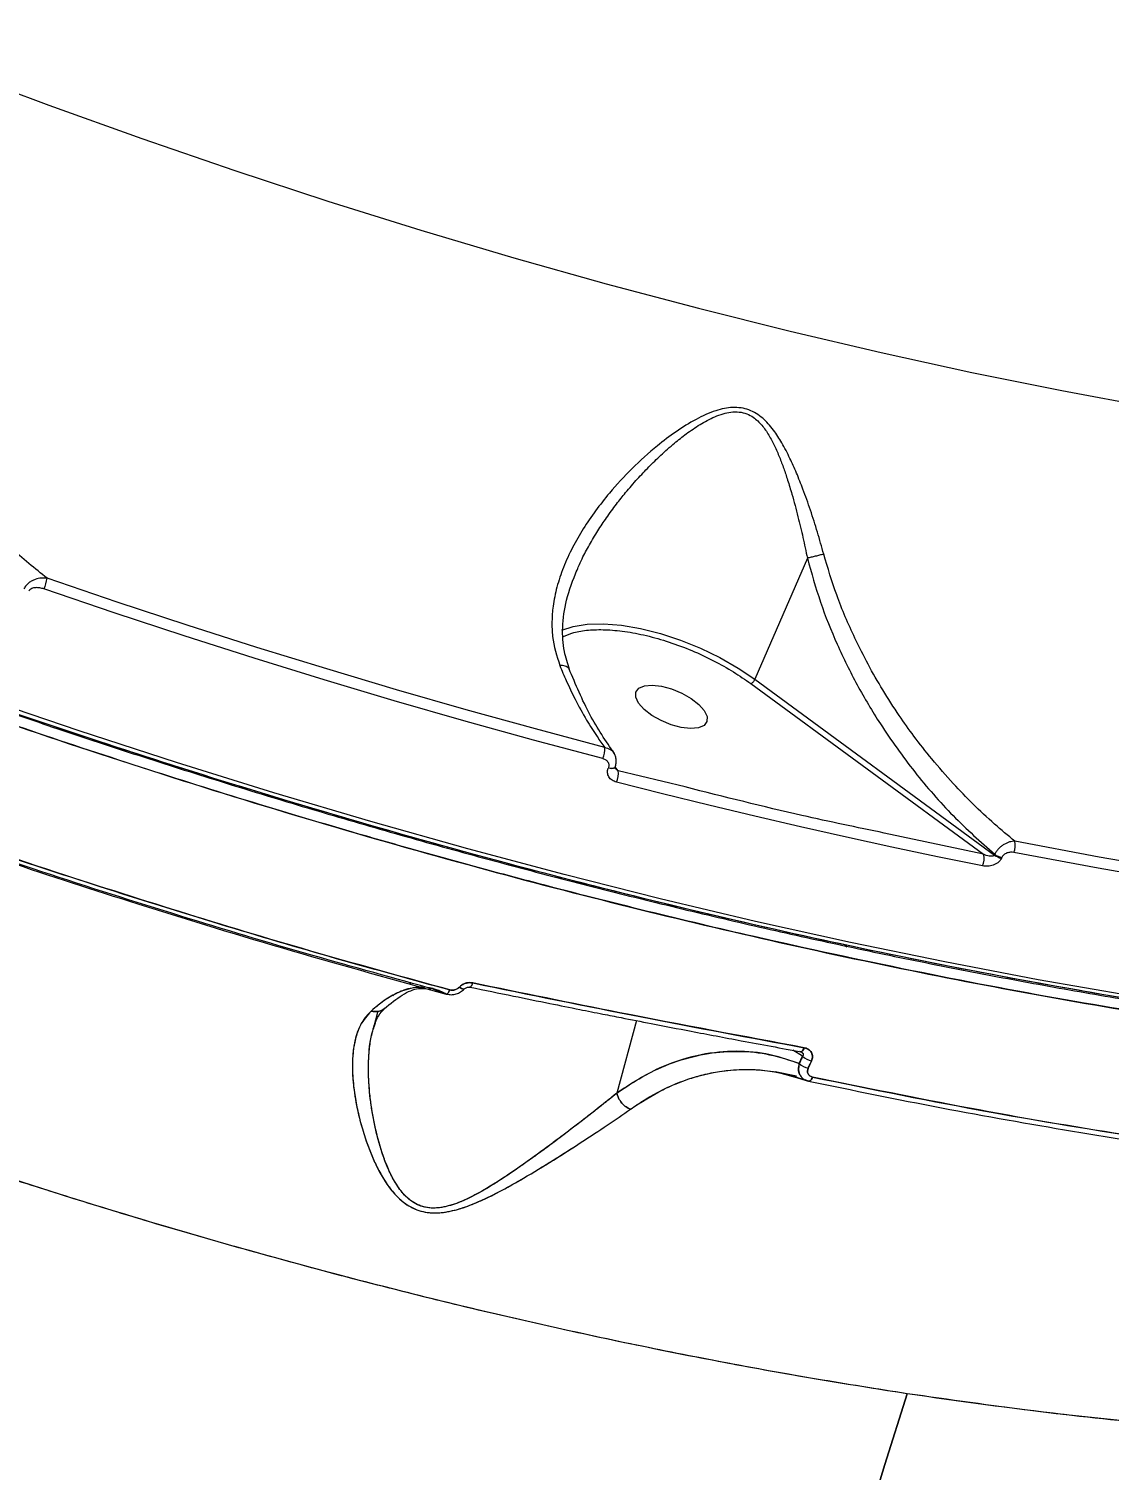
# Model space of a CAD drawing. Header units: millimetres. Extents: x -5873 to 5805, y -5301 to 4302.
# Drawn here: x -566.1 to -439.8, y -436.6 to -268.1 of the extents above; entities that cross this region are included whole.
import ezdxf

# ---------------------------------------------------------------- set-up
doc = ezdxf.new("R2010")
doc.units = ezdxf.units.MM
for name, color, linetype in [('DIKOM_ОБЪЕКТ', 7, 'Continuous'), ('DIKOM_РАЗМЕР_ЗОНА', 7, 'Continuous'), ('DIKOM_РАЗМЕР_ОБЪЕКТА', 7, 'Continuous')]:
    doc.layers.add(name, color=color, linetype=linetype)
doc.styles.add('style1', font='arial.ttf', dxfattribs={"width": 0.8})
doc.dimstyles.new('1-50', dxfattribs={"dimtxt": 300, "dimasz": 200, "dimexe": 100, "dimexo": 0, "dimgap": 100, "dimtad": 1, "dimtxsty": 'style1', "dimcen": 200, "dimclrd": 7, "dimclre": 7, "dimclrt": 7, "dimadec": 1, "dimazin": 2, "dimtfac": 1, "dimtmove": 0, "dimatfit": 2, "dimfxl": 0, "dimlwd": 25, "dimlwe": 18, "dimarcsym": 0})

# ---------------------------------------------------------------- blocks, each defined once
blk = doc.blocks.new('*D9')
at = {"layer": 'Defpoints', "color": 0, "transparency": 16777216}
for p in [(1338.11, 2802.44), (-4588.97, -1585.51), (-117.5, -1585.51)]:
    blk.add_point(p, dxfattribs=at)
at = {"layer": 'DIKOM_РАЗМЕР_ОБЪЕКТА', "color": 7, "lineweight": 18, "transparency": 16777216}
for p, q in [((1338.11, 2802.44), (-4688.97, 2802.44)), ((-117.5, -1585.51), (-4688.97, -1585.51))]:
    blk.add_line(p, q, dxfattribs=at)
at = {"layer": 'DIKOM_РАЗМЕР_ОБЪЕКТА', "color": 7, "lineweight": 25, "transparency": 16777216}
blk.add_line((-4588.97, 2602.44), (-4588.97, -1385.51), dxfattribs=at)
at = {"layer": 'DIKOM_РАЗМЕР_ОБЪЕКТА', "color": 7, "transparency": 16777216}
for points in [[(-4622.31, 2602.44), (-4555.64, 2602.44), (-4588.97, 2802.44)], [(-4622.31, -1385.51), (-4555.64, -1385.51), (-4588.97, -1585.51)]]:
    blk.add_solid(points, dxfattribs=at)
at = {"layer": 'DIKOM_РАЗМЕР_ОБЪЕКТА', "color": 7, "transparency": 16777216, "insert": (-4842.15, 460.98), "char_height": 300, "attachment_point": 5, "rotation": 90, "style": 'style1'}
blk.add_mtext('4400', dxfattribs=at)
blk = doc.blocks.new('*D10')
at = {"layer": 'Defpoints', "color": 0, "transparency": 16777216}
for p in [(4304.51, 1053.39), (-1538.59, -1332.39), (4304.51, -4224.84)]:
    blk.add_point(p, dxfattribs=at)
at = {"layer": 'DIKOM_РАЗМЕР_ОБЪЕКТА', "color": 7, "lineweight": 18, "transparency": 16777216}
for p, q in [((4304.51, 1053.39), (4304.51, -4324.84)), ((-1538.59, -1332.39), (-1538.59, -4324.84))]:
    blk.add_line(p, q, dxfattribs=at)
at = {"layer": 'DIKOM_РАЗМЕР_ОБЪЕКТА', "color": 7, "lineweight": 25, "transparency": 16777216}
blk.add_line((-1338.59, -4224.84), (4104.51, -4224.84), dxfattribs=at)
at = {"layer": 'DIKOM_РАЗМЕР_ОБЪЕКТА', "color": 7, "transparency": 16777216}
for points in [[(-1338.59, -4191.51), (-1338.59, -4258.18), (-1538.59, -4224.84)], [(4104.51, -4191.51), (4104.51, -4258.18), (4304.51, -4224.84)]]:
    blk.add_solid(points, dxfattribs=at)
at = {"layer": 'DIKOM_РАЗМЕР_ОБЪЕКТА', "color": 7, "transparency": 16777216, "insert": (1679.28, -3971.67), "char_height": 300, "attachment_point": 5, "style": 'style1'}
blk.add_mtext('5850', dxfattribs=at)
blk = doc.blocks.new('*D11')
at = {"layer": 'Defpoints', "color": 0, "transparency": 16777216}
for p in [(-510, 4302.44), (-5422.89, -3651.6), (284.83, -3651.6)]:
    blk.add_point(p, dxfattribs=at)
at = {"layer": 'DIKOM_РАЗМЕР_ЗОНА', "color": 7, "lineweight": 18, "transparency": 16777216}
for p, q in [((-510, 4302.44), (-5522.89, 4302.44)), ((284.83, -3651.6), (-5522.89, -3651.6))]:
    blk.add_line(p, q, dxfattribs=at)
at = {"layer": 'DIKOM_РАЗМЕР_ЗОНА', "color": 7, "lineweight": 25, "transparency": 16777216}
blk.add_line((-5422.89, 4102.44), (-5422.89, -3451.6), dxfattribs=at)
at = {"layer": 'DIKOM_РАЗМЕР_ЗОНА', "color": 7, "transparency": 16777216}
for points in [[(-5456.22, 4102.44), (-5389.56, 4102.44), (-5422.89, 4302.44)], [(-5456.22, -3451.6), (-5389.56, -3451.6), (-5422.89, -3651.6)]]:
    blk.add_solid(points, dxfattribs=at)
at = {"layer": 'DIKOM_РАЗМЕР_ЗОНА', "color": 7, "transparency": 16777216, "insert": (-5676.06, -474.49), "char_height": 300, "attachment_point": 5, "rotation": 90, "style": 'style1'}
blk.add_mtext('7950', dxfattribs=at)

msp = doc.modelspace()

# ---------------------------------------------------------------- linework, layer by layer
at = {"layer": 'DIKOM_ОБЪЕКТ', "color": 7, "linetype": 'Continuous', "lineweight": 15}
for p, q in [((-475.061, -329.96), (-481.194, -344.123)), ((-475.06, -329.958), (-475.061, -329.96)), ((-502.04, -331.5), (-501.973, -331.349)), ((-481.663, -344.621), (-454.469, -364.58)), ((-481.194, -344.123), (-453.2, -364.669)), ((-498.314, -354.497), (-498.326, -354.525)), ((-497.552, -354.411), (-497.54, -354.384)), ((-497.165, -354.81), (-497.534, -354.366)), ((-489.354, -356.711), (-497.165, -354.81)), ((-454.469, -364.58), (-466.075, -362.095)), ((-453.2, -364.669), (-453.163, -364.584)), ((-452.33, -364.948), (-452.367, -365.034)), ((-504.951, -368.359), (-504.967, -368.396)), ((-470.471, -375.39), (-470.721, -375.211)), ((-470.717, -375.174), (-470.447, -375.364)), ((-521.554, -379.715), (-521.368, -379.625)), ((-519.236, -380.206), (-519.385, -380.195)), ((-519.313, -380.269), (-519.064, -380.269)), ((-517.279, -380.915), (-519.236, -380.206)), ((-515.474, -379.896), (-515.45, -379.917)), ((-515.469, -379.892), (-515.446, -379.914)), ((-523.516, -381.125), (-523.431, -381.06)), ((-525.254, -382.94), (-525.827, -385.041)), ((-495.024, -384.031), (-497.333, -392.495)), ((-475.613, -388.17), (-476.761, -387.489)), ((-475.998, -389.026), (-475.613, -388.17)), ((-475.83, -387.681), (-475.717, -387.724)), ((-474.576, -388.747), (-474.96, -389.6)), ((-476.334, -390.533), (-478.819, -390.017)), ((-477.881, -390.211), (-475.313, -390.985)), ((-474.938, -391.099), (-475.296, -390.943))]:
    msp.add_line(p, q, dxfattribs=at)
at = {"layer": 'DIKOM_ОБЪЕКТ', "color": 7, "linetype": 'Continuous', "lineweight": 15, "flags": 128}
for points in [[(-574.58, -272.957), (-563.726, -277.014), (-552.852, -280.91), (-541.971, -284.643), (-531.091, -288.209), (-520.223, -291.605), (-509.377, -294.827), (-498.564, -297.873), (-487.792, -300.74), (-477.073, -303.425), (-466.416, -305.925), (-455.83, -308.238), (-445.327, -310.363), (-434.916, -312.297)], [(-498.966, -353.384), (-507.077, -351.223), (-515.211, -348.968), (-523.364, -346.622), (-531.532, -344.186), (-539.712, -341.659), (-547.9, -339.045), (-556.093, -336.343), (-564.287, -333.555)], [(-498.741, -352.088), (-506.835, -349.931), (-514.95, -347.682), (-523.085, -345.341), (-531.235, -342.91), (-539.397, -340.389), (-547.567, -337.78), (-555.742, -335.084), (-563.918, -332.302)], [(-503.739, -338.379), (-502.45, -337.948), (-500.78, -337.679), (-498.877, -337.626), (-496.784, -337.791), (-494.55, -338.17), (-492.228, -338.754), (-489.872, -339.529), (-487.537, -340.478), (-485.278, -341.577), (-483.147, -342.802), (-481.194, -344.123)], [(-494.145, -347.636), (-494.785, -346.913), (-495.113, -346.226), (-495.105, -345.629), (-494.76, -345.172), (-494.106, -344.891), (-493.197, -344.809), (-492.105, -344.932), (-490.92, -345.252), (-489.737, -345.742), (-488.652, -346.361), (-487.754, -347.061), (-487.114, -347.784), (-486.785, -348.471), (-486.794, -349.068), (-487.139, -349.525), (-487.792, -349.806), (-488.702, -349.888), (-489.794, -349.764), (-490.979, -349.445), (-492.162, -348.955), (-493.246, -348.336), (-494.145, -347.636)], [(-437.262, -381.134), (-448.085, -379.243), (-459.006, -377.161), (-470.016, -374.889), (-481.105, -372.43), (-492.265, -369.785), (-503.484, -366.957), (-514.755, -363.948), (-526.068, -360.76), (-537.413, -357.397), (-548.781, -353.861), (-560.161, -350.156), (-571.545, -346.283)], [(-497.552, -354.411), (-497.555, -354.417), (-497.627, -354.5), (-497.748, -354.555), (-497.912, -354.577), (-498.108, -354.567), (-498.326, -354.525)], [(-497.539, -354.382), (-497.543, -354.39), (-497.615, -354.473), (-497.736, -354.527), (-497.9, -354.55), (-498.096, -354.54), (-498.314, -354.497)], [(-454.576, -365.941), (-459.865, -364.868), (-465.174, -363.751), (-470.501, -362.591), (-475.845, -361.388), (-481.206, -360.141), (-486.582, -358.852), (-491.972, -357.521), (-497.375, -356.147)], [(-374.742, -373.417), (-383.875, -372.68), (-393.129, -371.782), (-402.496, -370.724), (-411.969, -369.505), (-421.544, -368.127), (-431.213, -366.59), (-440.969, -364.897), (-450.806, -363.047)], [(-374.693, -374.76), (-383.846, -374.022), (-393.12, -373.122), (-402.508, -372.061), (-412.003, -370.84), (-421.598, -369.458), (-431.289, -367.919), (-441.066, -366.221), (-450.925, -364.367)], [(-470.735, -375.202), (-470.455, -375.401), (-470.445, -375.408)], [(-518.811, -380.268), (-518.853, -380.267), (-519.236, -380.206)], [(-519.236, -380.206), (-518.853, -380.267), (-518.817, -380.268)], [(-517.279, -380.915), (-517.237, -380.928), (-517.189, -380.918), (-517.137, -380.886), (-517.081, -380.832), (-517.024, -380.757), (-516.965, -380.664), (-516.908, -380.554), (-516.852, -380.429)], [(-516.852, -380.429), (-516.908, -380.554), (-516.965, -380.664), (-517.024, -380.757), (-517.081, -380.832), (-517.137, -380.886), (-517.189, -380.918), (-517.237, -380.928), (-517.279, -380.915)], [(-515.73, -380.1), (-515.595, -380.195), (-515.47, -380.27), (-515.36, -380.321), (-515.269, -380.347), (-515.199, -380.347), (-515.157, -380.323)], [(-515.157, -380.323), (-515.199, -380.347), (-515.269, -380.347), (-515.36, -380.321), (-515.47, -380.27), (-515.595, -380.195), (-515.73, -380.1)], [(-514.175, -379.616), (-514.227, -379.753), (-514.281, -379.872), (-514.337, -379.972), (-514.392, -380.047), (-514.446, -380.097), (-514.495, -380.12), (-514.54, -380.115), (-514.579, -380.083)], [(-475.92, -387.637), (-475.866, -387.673), (-475.806, -387.681), (-475.742, -387.661), (-475.676, -387.614), (-475.609, -387.542), (-475.544, -387.446), (-475.483, -387.329), (-475.426, -387.195)], [(-475.426, -387.195), (-475.483, -387.329), (-475.544, -387.446), (-475.609, -387.542), (-475.676, -387.614), (-475.742, -387.661), (-475.806, -387.681), (-475.866, -387.673), (-475.92, -387.637)], [(-474.449, -390.626), (-474.505, -390.75), (-474.565, -390.859), (-474.629, -390.952), (-474.693, -391.025), (-474.758, -391.077), (-474.822, -391.107), (-474.882, -391.115), (-474.938, -391.099)], [(-474.938, -391.099), (-474.882, -391.115), (-474.822, -391.107), (-474.758, -391.077), (-474.693, -391.025), (-474.629, -390.952), (-474.565, -390.859), (-474.505, -390.75), (-474.449, -390.626)], [(-463.382, -427.643), (-465.988, -435.923), (-468.516, -444.277), (-470.963, -452.702), (-473.328, -461.194), (-475.611, -469.747), (-477.811, -478.358), (-479.925, -487.023), (-481.954, -495.737)], [(-481.954, -495.737), (-479.925, -487.023), (-477.811, -478.358), (-475.611, -469.747), (-473.328, -461.194), (-470.963, -452.702), (-468.516, -444.277), (-465.988, -435.923), (-463.382, -427.643)]]:
    msp.add_lwpolyline(points, dxfattribs=at)
at = {"layer": 'DIKOM_ОБЪЕКТ', "color": 7, "linetype": 'Continuous', "lineweight": 15}
for centre, radius, start, end in [((-568.655, -331.587), 4.791, 335.75264, 351.41783), ((-501.302, -352.311), 2.571, 335.3258, 4.9832), ((-499.559, -355.12), 2.414, 334.81127, 7.38406), ((-452.73, -363.539), 1.986, 335.3488, 14.34191), ((-456.324, -365.118), 1.932, 334.78507, 16.16568), ((-451.932, -362.907), 2.171, 234.26783, 258.43205), ((-451.896, -362.825), 2.168, 234.24704, 258.45283), ((-514.889, -379.503), 0.723, 301.11124, 351.0059), ((-474.463, -387.475), 2.182, 225.2944, 256.83251), ((-474.079, -386.631), 2.173, 225.10468, 256.78622)]:
    msp.add_arc(centre, radius, start, end, dxfattribs=at)
for points, knots in [([(-427.551, -384.438), (-433.316, -383.525), (-444.943, -381.684), (-462.884, -378.247), (-479.202, -374.731), (-493.762, -371.277), (-503.276, -368.861), (-509.749, -367.147), (-513.113, -366.242), (-516.491, -365.319), (-519.881, -364.377), (-523.284, -363.415), (-529.684, -361.58), (-539.299, -358.724), (-552.34, -354.638), (-566.006, -350.121), (-579.675, -345.361), (-593.282, -340.383), (-606.203, -335.436), (-615.161, -331.856), (-620.034, -329.866), (-621.254, -329.366), (-622.476, -328.863), (-623.701, -328.357), (-624.929, -327.848), (-626.16, -327.335), (-627.393, -326.819), (-629.245, -326.042), (-632.035, -324.863), (-636.083, -323.133), (-641.107, -320.955), (-647.105, -318.31), (-654.071, -315.177), (-661.979, -311.539), (-670.81, -307.373), (-679.56, -303.128), (-688.08, -298.887), (-696.228, -294.734), (-702.661, -291.374), (-707.263, -288.929), (-709.911, -287.512), (-712.594, -286.064), (-715.313, -284.585), (-718.067, -283.076), (-720.854, -281.535), (-723.675, -279.962), (-730.627, -276.053), (-741.389, -269.838), (-755.528, -261.303), (-768.798, -252.943), (-781.219, -244.794), (-792.803, -236.881), (-803.604, -229.238), (-810.405, -224.196), (-813.722, -221.737)], [0, 0, 0, 0, 0.0448231, 0.0904086, 0.1367551, 0.1677633, 0.1991031, 0.2073666, 0.2156529, 0.2239614, 0.232293, 0.2406473, 0.2490247, 0.279393, 0.3112488, 0.3445917, 0.379422, 0.4113037, 0.4443367, 0.4743594, 0.4773561, 0.4803617, 0.4833758, 0.4863983, 0.4894299, 0.4924694, 0.4955182, 0.4985749, 0.5062016, 0.5162332, 0.5286696, 0.543639, 0.5610516, 0.5809084, 0.6032083, 0.6279514, 0.6476492, 0.6686614, 0.6909874, 0.6978164, 0.7047596, 0.7118169, 0.7189881, 0.7262733, 0.7336728, 0.7411862, 0.7488138, 0.7894229, 0.828457, 0.8659163, 0.9018001, 0.9361085, 0.9688419, 1, 1, 1, 1]), ([(-813.722, -221.737), (-808.699, -225.441), (-798.673, -232.835), (-782.949, -243.666), (-766.809, -254.254), (-750.226, -264.573), (-733.213, -274.629), (-716.101, -284.232), (-698.92, -293.396), (-681.756, -302.101), (-664.36, -310.482), (-646.819, -318.499), (-628.8, -326.302), (-610.292, -333.868), (-591.287, -341.167), (-572.147, -348.05), (-552.941, -354.485), (-533.777, -360.434), (-515.117, -365.768), (-496.986, -370.514), (-479.371, -374.707), (-461.91, -378.444), (-444.605, -381.719), (-427.158, -384.577), (-409.683, -386.963), (-392.294, -388.832), (-375.375, -390.138), (-358.921, -390.887), (-342.933, -391.076), (-327.711, -390.71), (-313.27, -389.821), (-299.651, -388.445), (-286.636, -386.577), (-274.253, -384.226), (-262.259, -381.338), (-250.7, -377.876), (-239.599, -373.819), (-229.338, -369.162), (-222.711, -365.826), (-219.751, -363.911), (-219.7, -363.877)], [0, 0, 0, 0, 0.0278508, 0.0555954, 0.0831998, 0.110731, 0.1382535, 0.1658332, 0.1919486, 0.2182102, 0.2443801, 0.27042, 0.2963855, 0.3239045, 0.3514671, 0.3791388, 0.4069781, 0.4347454, 0.462364, 0.4883285, 0.5142751, 0.5402581, 0.566333, 0.5925559, 0.6203627, 0.6480063, 0.6755546, 0.7030728, 0.7306263, 0.7582804, 0.7845079, 0.8107267, 0.8367986, 0.8627802, 0.8887265, 0.9162673, 0.9438951, 0.9716774, 0.9995061, 1, 1, 1, 1]), ([(-563.918, -332.302), (-564.629, -331.734), (-566.1, -330.559), (-568.272, -328.709), (-570.633, -326.604), (-572.677, -324.676), (-574.086, -323.289), (-574.703, -322.668), (-574.977, -322.394), (-575.246, -322.109), (-575.445, -321.935), (-575.529, -321.828), (-575.534, -321.824), (-575.549, -321.807), (-575.609, -321.748), (-575.836, -321.511), (-576.948, -320.364), (-578.61, -318.573), (-580.726, -316.177), (-582.559, -314.002), (-584.297, -311.84), (-586.243, -309.31), (-588.319, -306.448), (-590.628, -303.02), (-592.754, -299.596), (-594.815, -295.958), (-596.664, -292.333), (-598.382, -288.492), (-599.863, -284.661), (-600.633, -281.988), (-601.001, -280.712)], [0, 0, 0, 0, 0.0443899, 0.0917364, 0.1380771, 0.1967861, 0.2262673, 0.2323183, 0.238455, 0.2446763, 0.2509831, 0.2509951, 0.2510739, 0.2512846, 0.2520652, 0.2550693, 0.2668446, 0.3278521, 0.3705338, 0.4172089, 0.4610553, 0.4999172, 0.5655434, 0.6245749, 0.6901526, 0.7500629, 0.8151009, 0.874708, 0.9402019, 1, 1, 1, 1]), ([(-261.75, -379.588), (-262.156, -379.71), (-266.47, -381.004), (-275.351, -382.988), (-288.461, -385.47), (-302.348, -387.358), (-316.878, -388.704), (-331.998, -389.48), (-347.319, -389.687), (-362.775, -389.368), (-378.338, -388.558), (-394.313, -387.254), (-410.704, -385.451), (-427.811, -383.101), (-445.568, -380.179), (-463.895, -376.669), (-482.398, -372.641), (-501.073, -368.101), (-519.923, -363.046), (-538.583, -357.581), (-556.994, -351.749), (-575.058, -345.607), (-593.043, -339.078), (-610.906, -332.179), (-629.005, -324.766), (-647.34, -316.818), (-665.878, -308.285), (-681.565, -300.727), (-690.94, -295.88), (-694.297, -294.145)], [0, 0, 0, 0, 0.0041118, 0.0437856, 0.0835219, 0.1234154, 0.1635506, 0.203582, 0.2433991, 0.2808316, 0.3182381, 0.3556973, 0.3932884, 0.4310938, 0.4711823, 0.5110352, 0.5507508, 0.5904236, 0.6301466, 0.6700148, 0.7078263, 0.7456251, 0.7832126, 0.8206693, 0.858076, 0.8977805, 0.937611, 0.9776641, 1, 1, 1, 1]), ([(-261.753, -379.589), (-262.097, -379.694), (-266.619, -381.072), (-276.09, -383.15), (-290.212, -385.765), (-305.209, -387.687), (-320.928, -388.986), (-337.295, -389.629), (-354.227, -389.628), (-371.698, -388.984), (-389.711, -387.7), (-408.253, -385.772), (-427.269, -383.2), (-446.663, -379.995), (-466.334, -376.177), (-486.214, -371.763), (-506.285, -366.761), (-526.553, -361.169), (-546.99, -354.99), (-567.512, -348.244), (-587.981, -340.978), (-608.333, -333.219), (-628.547, -324.975), (-648.609, -316.265), (-668.455, -307.065), (-683.705, -299.68), (-692.209, -295.236), (-694.296, -294.145)], [0, 0, 0, 0, 0.0035056, 0.046112, 0.0886904, 0.1314928, 0.174441, 0.2173045, 0.2598779, 0.302423, 0.3450377, 0.3877427, 0.4306619, 0.4735859, 0.5162948, 0.5589105, 0.601454, 0.6440272, 0.6868844, 0.7298341, 0.7726401, 0.81522, 0.85783, 0.9005275, 0.9431967, 0.9860622, 1, 1, 1, 1]), ([(-463.382, -427.643), (-466.917, -427.09), (-474.003, -425.982), (-484.802, -424.029), (-495.691, -421.868), (-506.639, -419.488), (-517.666, -416.892), (-528.856, -414.057), (-539.227, -411.243), (-548.759, -408.509), (-557.441, -405.904), (-566.311, -403.124), (-575.186, -400.222), (-582.678, -397.672), (-588.752, -395.544), (-593.555, -393.827), (-598.438, -392.046), (-603.4, -390.2), (-608.44, -388.288), (-613.557, -386.308), (-619.689, -383.888), (-626.937, -380.956), (-635.396, -377.428), (-644.231, -373.63), (-653.157, -369.671), (-661.208, -365.988), (-668.378, -362.626), (-674.616, -359.639), (-681.466, -356.29), (-686.494, -353.777), (-689.923, -352.036), (-691.063, -351.456), (-692.219, -350.865), (-693.39, -350.264), (-694.578, -349.652), (-695.976, -348.929), (-697.803, -347.98), (-700.271, -346.689), (-703.398, -345.039), (-707.177, -343.022), (-711.423, -340.728), (-715.66, -338.404), (-720.485, -335.723), (-725.544, -332.868), (-731.348, -329.531), (-738.791, -325.176), (-747.846, -319.727), (-757.923, -313.467), (-764.257, -309.371), (-767.302, -307.401)], [0, 0, 0, 0, 0.0356101, 0.0713872, 0.1073336, 0.142909, 0.1783705, 0.214347, 0.2508404, 0.277912, 0.30553, 0.3336948, 0.3624074, 0.3899727, 0.404944, 0.4201748, 0.4356659, 0.451416, 0.4674264, 0.4836971, 0.5002279, 0.525993, 0.5530557, 0.5814161, 0.6110756, 0.6394005, 0.6596957, 0.6811191, 0.7006091, 0.7272291, 0.7309595, 0.7347465, 0.7385899, 0.7424899, 0.7464465, 0.7504592, 0.7564868, 0.7647492, 0.7752478, 0.7879816, 0.8029522, 0.818343, 0.8312156, 0.8524195, 0.8705214, 0.8915208, 0.9303478, 0.9665082, 1, 1, 1, 1]), ([(-255.14, -391.228), (-255.447, -391.556), (-257.888, -394.164), (-263.314, -398.617), (-271.473, -404.545), (-280.589, -409.938), (-290.505, -414.816), (-300.986, -419.054), (-311.939, -422.685), (-323.319, -425.744), (-335.346, -428.3), (-348.022, -430.345), (-361.818, -431.918), (-376.734, -432.931), (-392.76, -433.298), (-409.32, -432.985), (-426.418, -431.99), (-444.053, -430.306), (-462.174, -427.928), (-480.685, -424.865), (-499.491, -421.131), (-518.554, -416.74), (-537.836, -411.701), (-557.235, -406.044), (-576.647, -399.807), (-596.014, -393.022), (-615.336, -385.695), (-634.616, -377.833), (-654.124, -369.312), (-673.734, -360.158), (-693.31, -350.407), (-712.473, -340.255), (-731.208, -329.7), (-749.571, -318.773), (-761.38, -311.199), (-767.302, -307.401)], [0, 0, 0, 0, 0.0043083, 0.0342233, 0.0642476, 0.0944594, 0.124623, 0.1546082, 0.1827887, 0.2109478, 0.2391515, 0.2674669, 0.2959499, 0.3276262, 0.3591227, 0.3905361, 0.4219627, 0.4534994, 0.4852407, 0.5169668, 0.5485998, 0.5802399, 0.6119859, 0.643729, 0.6752736, 0.7067147, 0.7381464, 0.7696622, 0.8013557, 0.8346689, 0.8677698, 0.9007488, 0.9337104, 0.9667586, 1, 1, 1, 1]), ([(-473.151, -329.491), (-473.391, -328.63), (-473.873, -326.899), (-474.683, -324.36), (-475.498, -322.054), (-476.298, -320.033), (-477.107, -318.219), (-477.979, -316.535), (-478.84, -315.192), (-479.606, -314.249), (-480.496, -313.363), (-481.563, -312.678), (-482.814, -312.36), (-483.784, -312.317), (-484.777, -312.444), (-486.234, -312.832), (-488.163, -313.715), (-490.43, -315.139), (-492.945, -317.055), (-495.581, -319.443), (-497.957, -322.014), (-499.831, -324.39), (-501.277, -326.507), (-502.551, -328.723), (-503.599, -331.001), (-504.37, -333.308), (-504.801, -335.428), (-504.943, -337.354), (-504.863, -339.7), (-504.343, -341.385), (-503.995, -342.513)], [0, 0, 0, 0, 0.0414674, 0.0834114, 0.1246537, 0.1569911, 0.1872222, 0.2206024, 0.2496162, 0.2661075, 0.2811086, 0.3124974, 0.3280553, 0.3440075, 0.3590844, 0.375592, 0.4150525, 0.4578406, 0.5006765, 0.5629593, 0.624915, 0.6667752, 0.7084902, 0.7497053, 0.793182, 0.8347088, 0.8746283, 0.9063795, 0.9373519, 1, 1, 1, 1]), ([(-501.973, -331.349), (-501.784, -330.904), (-501.363, -329.912), (-500.534, -328.381), (-499.585, -326.786), (-498.52, -325.19), (-497.434, -323.705), (-496.224, -322.186), (-494.968, -320.732), (-493.597, -319.276), (-492.16, -317.871), (-490.701, -316.578), (-489.172, -315.368), (-487.618, -314.301), (-486.164, -313.511), (-484.94, -313.059), (-483.981, -312.849), (-483.038, -312.828), (-482.136, -313.043), (-481.211, -313.548), (-480.336, -314.397), (-479.547, -315.551), (-478.884, -316.818), (-478.317, -318.129), (-477.815, -319.469), (-477.334, -320.907), (-476.764, -322.784), (-476.165, -325.028), (-475.566, -327.53), (-475.228, -329.157), (-475.061, -329.96)], [0, 0, 0, 0, 0.0318524, 0.070993, 0.1125112, 0.1510737, 0.1930818, 0.2289038, 0.2732161, 0.3133578, 0.353668, 0.3982796, 0.434413, 0.4746421, 0.5151971, 0.5368644, 0.5559931, 0.5767487, 0.5966226, 0.6159123, 0.6464154, 0.6778045, 0.7093042, 0.7412423, 0.7715395, 0.8023651, 0.8390643, 0.8969023, 0.9490705, 1, 1, 1, 1]), ([(-637.443, -321.196), (-633.882, -322.724), (-628.858, -324.88), (-621.374, -327.988), (-614.922, -330.622), (-607.196, -333.698), (-599.048, -336.859), (-590.481, -340.089), (-581.612, -343.332), (-572.511, -346.556), (-563.229, -349.734), (-553.808, -352.847), (-544.279, -355.88), (-534.668, -358.821), (-524.999, -361.659), (-515.289, -364.387), (-505.555, -366.998), (-495.813, -369.485), (-486.075, -371.844), (-476.354, -374.07), (-466.662, -376.16), (-457.009, -378.109), (-447.405, -379.916), (-437.86, -381.576), (-428.383, -383.089), (-418.983, -384.453), (-409.668, -385.664), (-400.446, -386.722), (-391.325, -387.626), (-382.313, -388.374), (-373.416, -388.966), (-364.642, -389.401), (-355.998, -389.678), (-347.491, -389.797), (-339.125, -389.758), (-330.908, -389.56), (-322.846, -389.204), (-314.944, -388.69), (-307.208, -388.018), (-299.643, -387.189), (-292.254, -386.203), (-285.045, -385.06), (-278.023, -383.762), (-271.189, -382.309), (-264.551, -380.702), (-258.11, -378.942), (-251.872, -377.029), (-245.839, -374.964), (-240.015, -372.749), (-234.404, -370.383), (-229.008, -367.868), (-223.831, -365.205), (-218.876, -362.392), (-214.145, -359.432), (-209.645, -356.323), (-205.366, -353.07), (-201.352, -349.653), (-198.708, -347.267), (-197.476, -345.983), (-197.424, -345.929)], [0, 0, 0, 0, 0.0198328, 0.027978, 0.0414872, 0.0555318, 0.0706097, 0.0863529, 0.1026136, 0.1192722, 0.1362449, 0.153469, 0.1708974, 0.1884938, 0.20623, 0.2240836, 0.2420357, 0.2600716, 0.2781795, 0.2963486, 0.3145706, 0.332838, 0.351144, 0.3694842, 0.3878527, 0.4062462, 0.4246606, 0.443093, 0.4615402, 0.4799998, 0.4984699, 0.5169483, 0.5354329, 0.553923, 0.5724166, 0.5909127, 0.6094105, 0.6279092, 0.6464082, 0.6649068, 0.6834056, 0.7019041, 0.7204025, 0.7389019, 0.7574024, 0.7759058, 0.7944131, 0.8129265, 0.831448, 0.8499805, 0.8685276, 0.8870928, 0.9056809, 0.9242972, 0.9429475, 0.961639, 0.9803789, 0.999176, 1, 1, 1, 1]), ([(-473.151, -329.491), (-473.308, -329.532), (-473.627, -329.615), (-474.139, -329.742), (-474.636, -329.862), (-474.92, -329.927), (-475.06, -329.958)], [0, 0, 0, 0, 0.2457121, 0.5000313, 0.7542361, 1, 1, 1, 1]), ([(-475.06, -329.958), (-474.578, -331.681), (-473.62, -335.113), (-471.621, -340.065), (-469.278, -344.828), (-466.291, -349.86), (-462.576, -355.023), (-458.106, -360.17), (-454.808, -363.115), (-453.163, -364.584)], [0, 0, 0, 0, 0.1253575, 0.2497327, 0.3744918, 0.5004052, 0.6664992, 0.8335816, 1, 1, 1, 1]), ([(-450.806, -363.047), (-451.604, -362.387), (-453.277, -361.005), (-455.678, -358.75), (-458.131, -356.219), (-460.438, -353.572), (-462.531, -350.9), (-464.447, -348.211), (-466.245, -345.417), (-467.974, -342.401), (-469.83, -338.725), (-471.663, -334.448), (-472.671, -331.091), (-473.151, -329.491)], [0, 0, 0, 0, 0.0794221, 0.1663986, 0.2491841, 0.3436982, 0.4269127, 0.4989157, 0.5848847, 0.6680883, 0.7497661, 0.8807256, 1, 1, 1, 1]), ([(-502.856, -342.958), (-503.087, -342.266), (-503.612, -340.686), (-503.738, -337.963), (-503.307, -334.753), (-502.45, -332.518), (-502, -331.343)], [0, 0, 0, 0, 0.1889743, 0.4312811, 0.7009858, 1, 1, 1, 1]), ([(-563.918, -332.302), (-564.139, -332.286), (-564.593, -332.252), (-565.207, -332.39), (-565.698, -332.601), (-566.067, -332.836), (-566.407, -333.149), (-566.553, -333.405), (-566.628, -333.536)], [0, 0, 0, 0, 0.2198016, 0.4506946, 0.5749335, 0.7070938, 0.8496473, 1, 1, 1, 1]), ([(-564.287, -333.555), (-564.443, -333.509), (-564.755, -333.417), (-565.175, -333.393), (-565.502, -333.435), (-565.737, -333.512), (-565.945, -333.637), (-566.022, -333.768), (-566.059, -333.831)], [0, 0, 0, 0, 0.2486391, 0.4980137, 0.6297368, 0.7488629, 0.8788598, 1, 1, 1, 1]), ([(-503.58, -339.105), (-503.196, -338.943), (-502.363, -338.591), (-500.692, -338.336), (-498.686, -338.283), (-496.398, -338.492), (-493.876, -338.974), (-491.222, -339.728), (-488.559, -340.723), (-486.016, -341.91), (-483.675, -343.215), (-482.324, -344.159), (-481.663, -344.621)], [0, 0, 0, 0, 0.0834477, 0.1805457, 0.2776338, 0.3791646, 0.4838786, 0.5902736, 0.6966589, 0.801378, 0.9029082, 1, 1, 1, 1]), ([(-502.894, -342.97), (-502.907, -342.929), (-502.943, -342.818), (-503.104, -342.681), (-503.353, -342.57), (-503.654, -342.511), (-503.884, -342.512), (-503.995, -342.513)], [0, 0, 0, 0, 0.1335053, 0.3633464, 0.5874258, 0.8008566, 1, 1, 1, 1]), ([(-503.995, -342.513), (-503.748, -343.105), (-503.186, -344.452), (-502.153, -346.597), (-500.949, -348.784), (-499.775, -350.65), (-499.042, -351.67), (-498.741, -352.088)], [0, 0, 0, 0, 0.1659232, 0.3773814, 0.6331868, 0.8496455, 1, 1, 1, 1]), ([(-497.617, -352.814), (-498.61, -351.348), (-500.604, -348.401), (-502.142, -344.728), (-502.915, -342.883)], [0, 0, 0, 0, 0.4977277, 1, 1, 1, 1]), ([(-481.663, -344.621), (-481.622, -344.604), (-481.541, -344.569), (-481.404, -344.445), (-481.278, -344.289), (-481.222, -344.178), (-481.194, -344.123)], [0, 0, 0, 0, 0.2499474, 0.4998741, 0.7498878, 1, 1, 1, 1]), ([(-498.741, -352.088), (-498.52, -352.148), (-498.076, -352.268), (-497.738, -352.585), (-497.651, -352.796), (-497.641, -352.82)], [0, 0, 0, 0, 0.4688564, 0.9400917, 1, 1, 1, 1]), ([(-498.966, -353.384), (-498.842, -353.43), (-498.595, -353.521), (-498.382, -353.752), (-498.28, -353.966), (-498.246, -354.141), (-498.251, -354.322), (-498.293, -354.439), (-498.314, -354.497)], [0, 0, 0, 0, 0.2499225, 0.4991637, 0.6254006, 0.7494952, 0.8753763, 1, 1, 1, 1]), ([(-497.539, -354.382), (-497.487, -354.227), (-497.384, -353.919), (-497.395, -353.447), (-497.507, -353.015), (-497.659, -352.774), (-497.733, -352.656)], [0, 0, 0, 0, 0.2608159, 0.5169391, 0.7634296, 1, 1, 1, 1]), ([(-519.381, -380.182), (-524.233, -378.842), (-534.195, -376.093), (-549.597, -371.457), (-565.793, -366.261), (-582.547, -360.549), (-593.873, -356.361), (-599.555, -354.259)], [0, 0, 0, 0, 0.1825806, 0.3749102, 0.5764499, 0.7875065, 1, 1, 1, 1]), ([(-599.357, -354.478), (-594.237, -356.368), (-584.012, -360.142), (-568.654, -365.429), (-552.406, -370.719), (-535.254, -375.958), (-523.276, -379.261), (-517.279, -380.915)], [0, 0, 0, 0, 0.1870172, 0.3735514, 0.5598935, 0.7796456, 1, 1, 1, 1]), ([(-599.053, -353.96), (-594.301, -355.716), (-584.98, -359.159), (-571.246, -363.92), (-557.575, -368.442), (-543.92, -372.711), (-530.233, -376.764), (-521.272, -379.219), (-516.852, -380.429)], [0, 0, 0, 0, 0.1733405, 0.3400073, 0.4999995, 0.6710976, 0.8377646, 1, 1, 1, 1]), ([(-516.852, -380.429), (-521.948, -379.03), (-532.127, -376.234), (-547.465, -371.635), (-563.73, -366.454), (-580.944, -360.625), (-593.011, -356.183), (-599.053, -353.96)], [0, 0, 0, 0, 0.1870195, 0.373556, 0.5598971, 0.779651, 1, 1, 1, 1]), ([(-497.375, -356.147), (-497.556, -356.082), (-497.916, -355.95), (-498.229, -355.614), (-498.377, -355.301), (-498.426, -355.045), (-498.417, -354.781), (-498.356, -354.61), (-498.326, -354.525)], [0, 0, 0, 0, 0.2500102, 0.4992136, 0.6251416, 0.7495099, 0.8750463, 1, 1, 1, 1]), ([(-497.165, -354.81), (-497.237, -354.767), (-497.378, -354.682), (-497.511, -354.566), (-497.555, -354.494), (-497.556, -354.492)], [0, 0, 0, 0, 0.4941375, 0.9855489, 1, 1, 1, 1]), ([(-466.075, -362.095), (-469.271, -361.431), (-476.956, -359.834), (-484.782, -357.863), (-489.354, -356.711)], [0, 0, 0, 0, 0.4158531, 1, 1, 1, 1]), ([(-450.806, -363.047), (-451.008, -363.065), (-451.421, -363.101), (-451.985, -363.359), (-452.412, -363.655), (-452.715, -363.93), (-452.98, -364.245), (-453.101, -364.47), (-453.163, -364.584)], [0, 0, 0, 0, 0.2323821, 0.4742187, 0.6010836, 0.7316385, 0.8646037, 1, 1, 1, 1]), ([(-452.367, -365.034), (-452.414, -365.123), (-452.508, -365.302), (-452.739, -365.53), (-453.013, -365.717), (-453.417, -365.898), (-453.964, -366.015), (-454.372, -365.965), (-454.576, -365.941)], [0, 0, 0, 0, 0.1238429, 0.2505953, 0.3732879, 0.5015188, 0.75103, 1, 1, 1, 1]), ([(-453.2, -364.669), (-453.211, -364.688), (-453.233, -364.727), (-453.323, -364.788), (-453.521, -364.831), (-453.929, -364.794), (-454.253, -364.666), (-454.469, -364.58)], [0, 0, 0, 0, 0.0515157, 0.1084632, 0.2506923, 0.5004135, 1, 1, 1, 1]), ([(-450.925, -364.367), (-451.054, -364.352), (-451.314, -364.321), (-451.663, -364.394), (-451.921, -364.51), (-452.095, -364.63), (-452.241, -364.777), (-452.3, -364.891), (-452.33, -364.948)], [0, 0, 0, 0, 0.2486692, 0.4981917, 0.6262752, 0.7493172, 0.8753374, 1, 1, 1, 1]), ([(-520.009, -380.149), (-520.115, -380.138), (-520.574, -380.094), (-521.411, -380.234), (-522.725, -380.63), (-524.266, -381.425), (-525.465, -382.419), (-526.057, -382.91)], [0, 0, 0, 0, 0.0570181, 0.2463928, 0.4295431, 0.7183789, 1, 1, 1, 1]), ([(-519.824, -380.201), (-520.224, -380.173), (-521.224, -380.104), (-522.797, -380.655), (-524.48, -381.586), (-525.533, -382.47), (-526.057, -382.91)], [0, 0, 0, 0, 0.2068259, 0.516143, 0.758792, 1, 1, 1, 1]), ([(-524.5, -382.609), (-523.792, -382.038), (-522.382, -380.9), (-520.783, -380.206), (-519.938, -380.254), (-519.661, -380.27)], [0, 0, 0, 0, 0.4041206, 0.8044744, 1, 1, 1, 1]), ([(-521.423, -379.61), (-521.441, -379.616), (-521.492, -379.633), (-521.546, -379.678), (-521.581, -379.707)], [0, 0, 0, 0, 0.3508902, 1, 1, 1, 1]), ([(-517.279, -380.915), (-517.401, -380.852), (-517.554, -380.773), (-517.717, -380.699), (-517.76, -380.679), (-517.771, -380.674), (-517.775, -380.673), (-517.95, -380.604), (-518.439, -380.386), (-518.918, -380.278), (-519.236, -380.206)], [0, 0, 0, 0, 0.1847343, 0.2324517, 0.2450617, 0.2485422, 0.2495854, 0.2501562, 0.5001252, 1, 1, 1, 1]), ([(-517.228, -380.928), (-517.04, -380.961), (-516.668, -381.027), (-516.097, -380.921), (-515.571, -380.692), (-515.294, -380.446), (-515.157, -380.323)], [0, 0, 0, 0, 0.2571964, 0.5085519, 0.7554493, 1, 1, 1, 1]), ([(-516.852, -380.429), (-516.753, -380.447), (-516.554, -380.481), (-516.245, -380.425), (-515.957, -380.3), (-515.806, -380.167), (-515.73, -380.1)], [0, 0, 0, 0, 0.2507902, 0.5004549, 0.7502935, 1, 1, 1, 1]), ([(-515.73, -380.1), (-515.816, -380.174), (-515.986, -380.322), (-516.293, -380.438), (-516.591, -380.478), (-516.765, -380.446), (-516.852, -380.429)], [0, 0, 0, 0, 0.2791758, 0.5584203, 0.7787197, 1, 1, 1, 1]), ([(-515.73, -380.1), (-515.626, -380.007), (-515.417, -379.822), (-515.019, -379.648), (-514.592, -379.562), (-514.314, -379.598), (-514.175, -379.616)], [0, 0, 0, 0, 0.2495215, 0.4993647, 0.7494256, 1, 1, 1, 1]), ([(-514.175, -379.616), (-514.331, -379.598), (-514.642, -379.562), (-515.216, -379.693), (-515.536, -379.946), (-515.73, -380.1)], [0, 0, 0, 0, 0.2815725, 0.5622961, 1, 1, 1, 1]), ([(-515.157, -380.323), (-515.114, -380.285), (-515.027, -380.209), (-514.862, -380.136), (-514.684, -380.1), (-514.571, -380.114), (-514.515, -380.122)], [0, 0, 0, 0, 0.2566104, 0.5096066, 0.7576953, 1, 1, 1, 1]), ([(-514.467, -380.11), (-512.782, -380.459), (-509.67, -381.103), (-505.404, -381.97), (-501.919, -382.67), (-499.145, -383.222), (-496.364, -383.77), (-492.923, -384.443), (-488.239, -385.345), (-482.378, -386.456), (-478.103, -387.243), (-475.768, -387.672)], [0, 0, 0, 0, 0.1290738, 0.2383404, 0.3278331, 0.3975661, 0.4524938, 0.5428469, 0.6641833, 0.8165475, 1, 1, 1, 1]), ([(-514.175, -379.616), (-507.576, -380.968), (-494.524, -383.643), (-481.744, -386.02), (-475.426, -387.195)], [0, 0, 0, 0, 0.5056411, 1, 1, 1, 1]), ([(-475.426, -387.195), (-482.587, -385.86), (-495.374, -383.477), (-508.43, -380.796), (-514.175, -379.616)], [0, 0, 0, 0, 0.5599662, 1, 1, 1, 1]), ([(-526.057, -382.91), (-526.511, -383.432), (-527.419, -384.474), (-528.065, -386.609), (-528.303, -389.041), (-528.146, -391.747), (-527.649, -394.657), (-526.811, -397.726), (-525.58, -400.883), (-524.09, -403.492), (-522.331, -405.321), (-520.543, -406.349), (-518.312, -406.618), (-516.078, -406.192), (-513.975, -405.434), (-511.325, -404.205), (-508.216, -402.468), (-504.719, -400.33), (-501.45, -398.238), (-498.391, -396.225), (-496.621, -394.998), (-495.734, -394.384)], [0, 0, 0, 0, 0.0615673, 0.1230545, 0.1847602, 0.2460734, 0.3077326, 0.3700375, 0.4322798, 0.4952956, 0.5270001, 0.5593045, 0.5917294, 0.6240207, 0.6559451, 0.6876005, 0.7507936, 0.8135755, 0.8756511, 0.9377157, 1, 1, 1, 1]), ([(-526.057, -382.91), (-526.365, -383.236), (-526.995, -383.903), (-527.627, -385.197), (-528.105, -386.903), (-528.304, -389.138), (-528.151, -391.58), (-527.783, -393.885), (-527.316, -395.908), (-526.737, -397.831), (-526.088, -399.573), (-525.364, -401.185), (-524.515, -402.718), (-523.614, -403.964), (-522.782, -404.837), (-521.799, -405.651), (-520.603, -406.258), (-519.217, -406.509), (-518.147, -406.519), (-517.051, -406.376), (-515.434, -405.987), (-513.281, -405.15), (-510.722, -403.868), (-507.842, -402.239), (-504.73, -400.337), (-501.463, -398.246), (-498.394, -396.228), (-496.622, -395), (-495.734, -394.384)], [0, 0, 0, 0, 0.0398616, 0.0814882, 0.1251962, 0.1857365, 0.2497685, 0.2913723, 0.3335178, 0.3748469, 0.4072955, 0.4373217, 0.4710087, 0.5001139, 0.5165859, 0.5316357, 0.5630105, 0.5784879, 0.5944698, 0.6095627, 0.626023, 0.6657301, 0.7084369, 0.7509635, 0.8131153, 0.8756052, 0.9376432, 1, 1, 1, 1]), ([(-526.057, -382.91), (-525.895, -382.942), (-525.572, -383.007), (-525.106, -382.94), (-524.729, -382.793), (-524.545, -382.634), (-524.471, -382.569)], [0, 0, 0, 0, 0.2774512, 0.554668, 0.8202118, 1, 1, 1, 1]), ([(-524.533, -382.618), (-524.576, -382.657), (-524.73, -382.794), (-525.077, -382.931), (-525.554, -383.009), (-525.889, -382.943), (-526.057, -382.91)], [0, 0, 0, 0, 0.1126177, 0.397131, 0.6974479, 1, 1, 1, 1]), ([(-525.813, -384.989), (-525.634, -384.456), (-525.294, -383.448), (-524.71, -382.857), (-524.435, -382.579)], [0, 0, 0, 0, 0.5281099, 1, 1, 1, 1]), ([(-497.334, -392.504), (-498.174, -393.184), (-499.852, -394.545), (-502.722, -396.759), (-505.775, -399.055), (-508.663, -401.137), (-511.323, -402.921), (-513.705, -404.352), (-516.02, -405.462), (-517.949, -405.955), (-519.296, -405.948), (-520.562, -405.663), (-521.875, -404.806), (-523.361, -402.951), (-524.56, -400.296), (-525.501, -397.065), (-526.091, -393.899), (-526.384, -390.872), (-526.352, -388.057), (-526.109, -385.836), (-525.685, -384.712), (-525.538, -384.323)], [0, 0, 0, 0, 0.0695366, 0.1389593, 0.2083646, 0.2783237, 0.3249304, 0.3711841, 0.4167422, 0.4502727, 0.466735, 0.4832096, 0.5162447, 0.5497584, 0.6183747, 0.6873491, 0.7568912, 0.8259069, 0.8945578, 0.9635299, 1, 1, 1, 1]), ([(-497.334, -392.504), (-497.647, -392.761), (-498.291, -393.288), (-499.318, -394.108), (-500.388, -394.949), (-501.51, -395.822), (-502.599, -396.657), (-503.747, -397.53), (-504.993, -398.464), (-506.323, -399.443), (-507.651, -400.402), (-509.073, -401.405), (-510.631, -402.458), (-512.372, -403.56), (-514.129, -404.558), (-515.75, -405.309), (-517.105, -405.74), (-518.159, -405.941), (-519.195, -405.961), (-520.184, -405.757), (-521.066, -405.339), (-521.818, -404.764), (-522.455, -404.083), (-523.164, -403.111), (-523.867, -401.817), (-524.524, -400.223), (-525.048, -398.622), (-525.468, -397.026), (-525.802, -395.446), (-526.067, -393.831), (-526.243, -392.318), (-526.356, -390.666), (-526.378, -388.975), (-526.247, -387.189), (-526.022, -385.599), (-525.69, -384.723), (-525.538, -384.323)], [0, 0, 0, 0, 0.0266307, 0.0546406, 0.0818087, 0.1087013, 0.1377403, 0.1598905, 0.1889909, 0.2227301, 0.2481786, 0.2750395, 0.3128741, 0.3440861, 0.3784982, 0.4129412, 0.4312622, 0.4475964, 0.4652261, 0.4821882, 0.4987083, 0.5167896, 0.5341038, 0.5513445, 0.5859161, 0.6202179, 0.6544232, 0.688666, 0.7230362, 0.7574076, 0.7956515, 0.825712, 0.8725197, 0.9177086, 0.9625361, 1, 1, 1, 1]), ([(-475.998, -389.026), (-477.295, -388.603), (-479.88, -387.76), (-483.907, -387.495), (-488.201, -388.028), (-492.742, -389.525), (-495.803, -391.505), (-497.333, -392.495)], [0, 0, 0, 0, 0.187164, 0.3730789, 0.5603395, 0.7802465, 1, 1, 1, 1]), ([(-475.426, -387.195), (-475.25, -387.246), (-474.986, -387.323), (-474.725, -387.546), (-474.577, -387.747), (-474.483, -387.979), (-474.452, -388.23), (-474.477, -388.491), (-474.543, -388.661), (-474.576, -388.747)], [0, 0, 0, 0, 0.249161, 0.3746266, 0.4991352, 0.6239386, 0.7491405, 0.8738488, 1, 1, 1, 1]), ([(-474.576, -388.747), (-474.517, -388.553), (-474.399, -388.166), (-474.594, -387.663), (-474.959, -387.326), (-475.27, -387.239), (-475.426, -387.195)], [0, 0, 0, 0, 0.2794315, 0.5585894, 0.7789151, 1, 1, 1, 1]), ([(-497.333, -392.495), (-496.177, -391.725), (-493.861, -390.183), (-490.263, -388.672), (-486.639, -387.762), (-483.024, -387.522), (-479.452, -387.875), (-477.149, -388.642), (-475.998, -389.026)], [0, 0, 0, 0, 0.1666905, 0.3338703, 0.5012062, 0.6672249, 0.8336318, 1, 1, 1, 1]), ([(-475.998, -389.026), (-476.051, -389.287), (-476.158, -389.815), (-475.916, -390.479), (-475.487, -390.928), (-475.12, -391.042), (-474.938, -391.099)], [0, 0, 0, 0, 0.2758397, 0.5575383, 0.7800716, 1, 1, 1, 1]), ([(-475.743, -390.583), (-475.809, -390.514), (-476.02, -390.292), (-476.143, -389.728), (-476.046, -389.261), (-475.998, -389.026)], [0, 0, 0, 0, 0.1854429, 0.5919806, 1, 1, 1, 1]), ([(-475.613, -388.17), (-475.685, -388.33), (-475.813, -388.615), (-475.942, -388.901), (-475.998, -389.026)], [0, 0, 0, 0, 0.5599309, 1, 1, 1, 1]), ([(-475.738, -387.715), (-475.706, -387.733), (-475.636, -387.774), (-475.567, -387.857), (-475.533, -387.944), (-475.53, -388.055), (-475.579, -388.124), (-475.613, -388.17)], [0, 0, 0, 0, 0.1634918, 0.3666122, 0.5152326, 0.6674852, 1, 1, 1, 1]), ([(-475.728, -387.722), (-475.719, -387.726), (-475.679, -387.742), (-475.625, -387.792), (-475.567, -387.859), (-475.535, -387.935), (-475.531, -388.016), (-475.555, -388.098), (-475.593, -388.146), (-475.613, -388.17)], [0, 0, 0, 0, 0.0437097, 0.1981259, 0.3391258, 0.4876612, 0.6432004, 0.8122254, 1, 1, 1, 1]), ([(-474.96, -389.6), (-474.888, -389.441), (-474.761, -389.156), (-474.632, -388.872), (-474.576, -388.747)], [0, 0, 0, 0, 0.5599359, 1, 1, 1, 1]), ([(-495.734, -394.384), (-494.474, -393.568), (-491.955, -391.938), (-488.023, -390.448), (-483.836, -389.653), (-479.414, -389.706), (-476.432, -390.634), (-474.938, -391.099)], [0, 0, 0, 0, 0.1864897, 0.3726357, 0.5602725, 0.7795811, 1, 1, 1, 1]), ([(-495.734, -394.384), (-495.202, -394.019), (-494.11, -393.272), (-492.398, -392.308), (-490.689, -391.5), (-488.962, -390.843), (-487.201, -390.323), (-485.091, -389.896), (-482.693, -389.681), (-480, -389.799), (-477.403, -390.248), (-475.715, -390.831), (-474.938, -391.099)], [0, 0, 0, 0, 0.0793361, 0.1626733, 0.2498738, 0.3260149, 0.4095455, 0.5002211, 0.6249284, 0.7493486, 0.8846862, 1, 1, 1, 1]), ([(-474.449, -390.626), (-474.574, -390.583), (-474.822, -390.498), (-475.017, -390.207), (-475.06, -389.892), (-474.993, -389.698), (-474.96, -389.6)], [0, 0, 0, 0, 0.2803362, 0.5593711, 0.7793693, 1, 1, 1, 1]), ([(-474.96, -389.6), (-474.997, -389.711), (-475.052, -389.878), (-475.03, -390.097), (-474.978, -390.25), (-474.889, -390.385), (-474.729, -390.535), (-474.561, -390.59), (-474.449, -390.626)], [0, 0, 0, 0, 0.250008, 0.3757716, 0.5003425, 0.6251324, 0.7505289, 1, 1, 1, 1]), ([(-474.449, -390.626), (-467.465, -392.051), (-453.553, -394.889), (-439.995, -397.038), (-433.243, -398.108)], [0, 0, 0, 0, 0.5019866, 1, 1, 1, 1]), ([(-393.703, -402.793), (-398.538, -402.347), (-408.196, -401.457), (-423.024, -399.622), (-438.962, -397.287), (-456.076, -394.373), (-468.319, -391.876), (-474.449, -390.626)], [0, 0, 0, 0, 0.1870541, 0.3735764, 0.5598864, 0.7796145, 1, 1, 1, 1]), ([(-497.333, -392.495), (-497.333, -392.496), (-497.334, -392.499), (-497.334, -392.502), (-497.334, -392.503), (-497.334, -392.504)], [0, 0, 0, 0, 0.546107, 0.7815098, 1, 1, 1, 1]), ([(-497.333, -392.495), (-497.333, -392.496), (-497.334, -392.499), (-497.334, -392.502), (-497.334, -392.503), (-497.334, -392.504)], [0, 0, 0, 0, 0.559278, 0.7820899, 1, 1, 1, 1]), ([(-497.334, -392.504), (-497.275, -392.701), (-497.154, -393.109), (-496.767, -393.677), (-496.276, -394.141), (-495.911, -394.304), (-495.734, -394.384)], [0, 0, 0, 0, 0.2430525, 0.5001836, 0.7572583, 1, 1, 1, 1]), ([(-495.734, -394.384), (-495.911, -394.304), (-496.276, -394.14), (-496.767, -393.676), (-497.154, -393.108), (-497.275, -392.701), (-497.334, -392.504)], [0, 0, 0, 0, 0.2429265, 0.5000436, 0.7571384, 1, 1, 1, 1]), ([(-474.938, -391.099), (-469.739, -392.166), (-459.356, -394.297), (-444.036, -396.992), (-429.65, -399.262), (-420.529, -400.39), (-416.334, -400.909)], [0, 0, 0, 0, 0.2603091, 0.5198771, 0.7791492, 1, 1, 1, 1]), ([(-255.039, -391.193), (-255.306, -391.46), (-256.351, -392.508), (-258.314, -394.308), (-260.97, -396.617), (-263.647, -398.776), (-265.984, -400.545), (-267.946, -401.96), (-269.74, -403.205), (-271.764, -404.552), (-274.082, -406.025), (-276.588, -407.536), (-279.031, -408.932), (-280.741, -409.865), (-281.737, -410.395), (-282.164, -410.62), (-282.557, -410.826), (-282.914, -411.011), (-283.235, -411.177), (-284.843, -412.001), (-287.667, -413.387), (-291.773, -415.248), (-295.913, -416.988), (-300.149, -418.635), (-304.622, -420.239), (-308.74, -421.597), (-312.529, -422.755), (-315.831, -423.704), (-319.106, -424.587), (-322.349, -425.407), (-325.555, -426.168), (-328.72, -426.872), (-334.015, -427.975), (-341.486, -429.326), (-351.228, -430.72), (-361.228, -431.809), (-371.528, -432.594), (-382.174, -433.069), (-393.763, -433.248), (-406.365, -433.052), (-420.142, -432.394), (-434.222, -431.282), (-448.621, -429.748), (-458.472, -428.343), (-463.382, -427.643)], [0, 0, 0, 0, 0.0073526, 0.0288021, 0.0510938, 0.0742267, 0.0932339, 0.1052853, 0.1185066, 0.1328981, 0.1490296, 0.1674187, 0.1843825, 0.197927, 0.2009096, 0.2036573, 0.206171, 0.2084498, 0.2104946, 0.2123045, 0.2390752, 0.2632243, 0.2865213, 0.3117105, 0.3354595, 0.3606932, 0.3781945, 0.395272, 0.4119264, 0.4281578, 0.4439661, 0.4593511, 0.4743137, 0.5201643, 0.5640703, 0.6060343, 0.6511109, 0.6949212, 0.7374686, 0.7905573, 0.8426058, 0.8947667, 0.9475559, 1, 1, 1, 1])]:
    msp.add_open_spline(points, degree=3, knots=knots, dxfattribs=at)

# ---------------------------------------------------------------- dimensions: what is measured, and where the dimension line sits
at = {"layer": 'DIKOM_РАЗМЕР_ЗОНА'}
dim = msp.add_linear_dim(base=(-5422.889, -3651.603), p1=(-510.005, 4302.437), p2=(284.83, -3651.603), angle=90, text='7950', dimstyle='1-50', dxfattribs=at)
dim.commit()
dim.dimension.update_dxf_attribs({"geometry": '*D11', "text_midpoint": (-5422.889, -474.491), "dimtype": 160})
at = {"layer": 'DIKOM_РАЗМЕР_ОБЪЕКТА'}
dim = msp.add_linear_dim(base=(-4588.973, -1585.515), p1=(1338.114, 2802.437), p2=(-117.504, -1585.515), angle=90, text='4400', dimstyle='1-50', dxfattribs=at)
dim.commit()
dim.dimension.update_dxf_attribs({"geometry": '*D9', "text_midpoint": (-4588.973, 460.978), "dimtype": 160})
dim = msp.add_linear_dim(base=(4304.512, -4224.842), p1=(-1538.592, -1332.389), p2=(4304.512, 1053.391), text='5850', dimstyle='1-50', dxfattribs=at)
dim.commit()
dim.dimension.update_dxf_attribs({"geometry": '*D10', "text_midpoint": (1679.282, -4224.842), "dimtype": 160})

doc.saveas('drawing.dxf')
